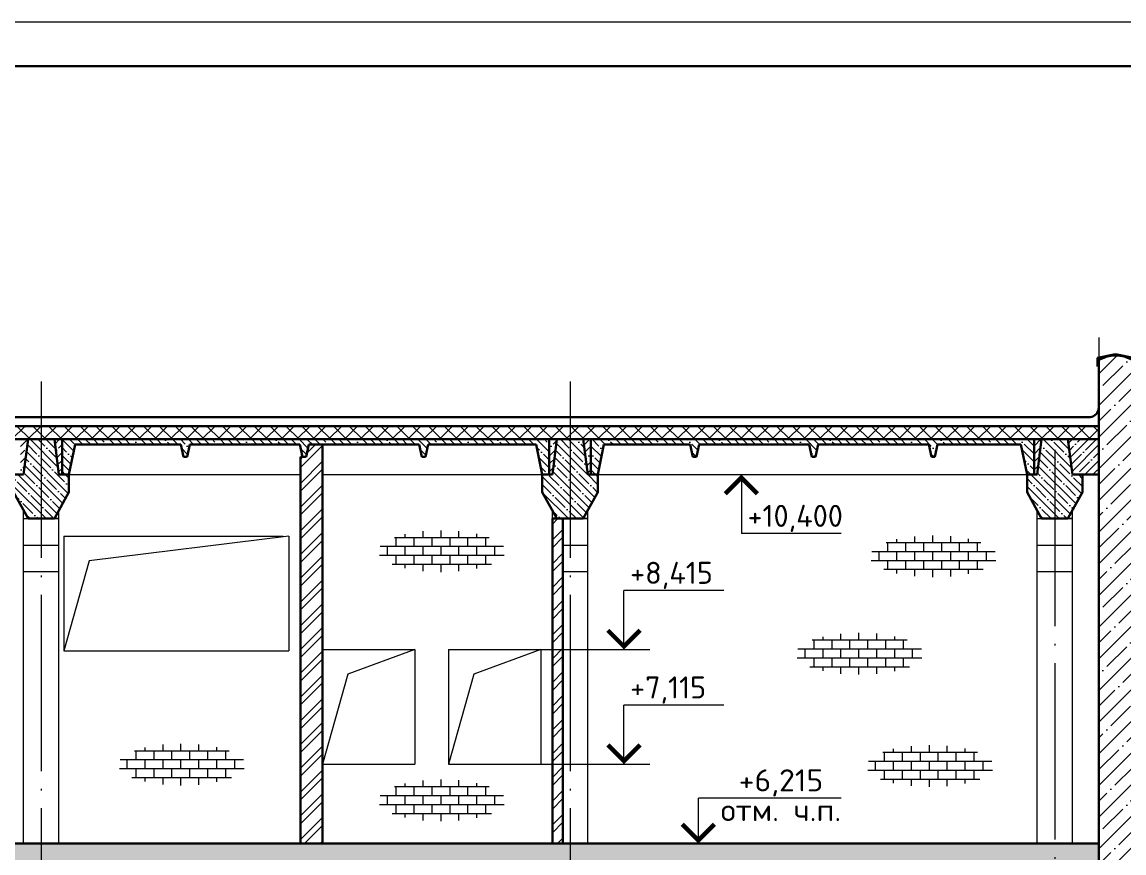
# Model space of a CAD drawing. Extents: x -965262 to 1142518, y -357520 to 71675.
# Drawn here: x -294564 to -282061, y -165414 to -155988 of the extents above; entities that cross this region are included whole.
import ezdxf

# ---------------------------------------------------------------- set-up
doc = ezdxf.new("R2010")
doc.units = 0
doc.header["$LTSCALE"] = 10
doc.linetypes.add('DOTE', pattern=[2.42, 2, -0.2, 0.02, -0.2])
doc.layers.get('0').update_dxf_attribs({"linetype": 'CONTINUOUS', "lineweight": 30})
doc.layers.add('DOTE', color=7, linetype='DOTE', lineweight=9)
doc.styles.add('GOST 2.304', font='isocpeur.ttf', dxfattribs={"width": 0.75, "height": 250})
pattern_1 = [(135, (-294396.03, -168521.29), (-89.8026, -89.8026), []), (135, (-294396.03, -168431.49), (-89.8026, -89.8026), [158.75, -31.75, 0, -31.75])]
pattern_2 = [(45, (-294396.03, -168521.29), (-89.8026, 89.8026), []), (45, (-294306.23, -168521.29), (-89.8026, 89.8026), [158.75, -31.75, 0, -31.75])]
pattern_3 = [(45, (-294396.03, -168521.3), (-134.704, 134.704), []), (45, (-294306.23, -168521.3), (-134.704, 134.704), [])]

msp = doc.modelspace()

# ---------------------------------------------------------------- hatches: boundary and pattern name
at = {"lineweight": 15}
h = msp.add_hatch(dxfattribs=at)
h.set_pattern_fill('ANSI35', color=256, scale=40)
h.set_pattern_definition([(45, (-282164.96, -159797.18), (-179.605, 179.605), []), (45, (-281985.36, -159797.18), (-179.605, 179.605), [317.5, -63.5, 0, -63.5])])
h.paths.add_polyline_path([(-282346, -159821.3), (-281966, -159821.3, 0.263491)])
h.paths.add_polyline_path([(-282346, -173521.3), (-281966, -173521.3), (-281966, -159821.3), (-282316, -159821.3), (-282346, -159821.3), (-282346, -160223.4)])
at = {"lineweight": 15, "ltscale": 0.2}
h = msp.add_hatch(dxfattribs=at)
h.set_pattern_fill('ANSI37', color=256, scale=40, style=0)
h.set_pattern_definition([(45, (-294396.03, -168521.29), (-89.80256, 89.80256), []), (135, (-294396.03, -168521.29), (-89.80256, -89.80256), [])])
h.paths.add_polyline_path([(-312346, -160521.3), (-317846, -160521.3), (-317846, -160721.3), (-317696, -160721.3), (-312346, -160721.3)])
h.paths.add_polyline_path([(-317846, -160521.3), (-318046, -160521.3), (-318046, -160721.3), (-317846, -160721.3)])
h.paths.add_polyline_path([(-306346, -160521.3), (-312346, -160521.3), (-312346, -160721.3), (-312196, -160721.3), (-306366, -160721.3), (-306346, -160721.3)])
h.paths.add_polyline_path([(-300346, -160521.3), (-306346, -160521.3), (-306346, -160721.3), (-306196, -160721.3), (-300346, -160721.3)])
h.paths.add_polyline_path([(-294346, -160521.3), (-300346, -160521.3), (-300346, -160721.3), (-300196, -160721.3), (-294346, -160721.3)])
h.paths.add_polyline_path([(-288346, -160521.3), (-294346, -160521.3), (-294346, -160721.3), (-294196, -160721.3), (-288346, -160721.3)])
h.paths.add_polyline_path([(-282846, -160521.3), (-288346, -160521.3), (-288346, -160721.3), (-288196, -160721.3), (-282846, -160721.3)])
h.paths.add_polyline_path([(-282346, -160521.3), (-282846, -160521.3), (-282846, -160721.3), (-282696, -160721.3), (-282346, -160721.3)])
h.paths.add_polyline_path([(-318046, -160571.3), (-282346, -160571.3), (-282346, -160521.3), (-318046, -160521.3)])
at = {"lineweight": 15}
h = msp.add_hatch(dxfattribs=at)
h.set_pattern_fill('ANSI35', color=256, scale=20, angle=90)
h.set_pattern_definition(pattern_1)
h.paths.add_polyline_path([(-294496, -161621.3), (-294346, -161621.3), (-294346, -160721.3), (-294496, -160721.3), (-294546, -161121.3), (-294661, -161121.3), (-294661, -161321.3)])
h.paths.add_polyline_path([(-294346, -161621.3), (-294196, -161621.3), (-294031, -161321.3), (-294031, -161121.3), (-294146, -161121.3), (-294196, -160721.3), (-294346, -160721.3)])
h = msp.add_hatch(dxfattribs=at)
h.set_pattern_fill('ANSI35', color=256, scale=20)
h.set_pattern_definition(pattern_2)
h.paths.add_polyline_path([(-294581.6, -161121.3), (-294546, -161121.3), (-294496, -160721.3), (-294581.6, -160721.3)])
h = msp.add_hatch(dxfattribs=at)
h.set_pattern_fill('ANSI35', color=256, scale=20)
h.set_pattern_definition(pattern_2)
h.paths.add_polyline_path([(-294146, -161121.3), (-294110.4, -161121.3), (-294110.4, -160721.3), (-294196, -160721.3)])
h = msp.add_hatch(dxfattribs=at)
h.set_pattern_fill('ANSI35', color=256, scale=20, angle=90)
h.set_pattern_definition(pattern_1)
h.paths.add_polyline_path([(-293962.3, -160781.3), (-292761.6, -160781.3), (-292731.6, -160921.3), (-292711.6, -160921.3), (-292711.6, -160721.3), (-294110.4, -160721.3), (-294110.4, -161121.3), (-294031, -161121.3)])
h.paths.add_polyline_path([(-288581.6, -160721.3), (-292711.6, -160721.3), (-292711.6, -160921.3), (-292691.6, -160921.3), (-292661.6, -160781.3), (-291411.6, -160781.3), (-291381.6, -160921.3), (-291341.6, -160921.3), (-291311.6, -160781.3), (-290056.6, -160781.3), (-290026.6, -160921.3), (-289986.6, -160921.3), (-289956.6, -160781.3), (-288729.8, -160781.3), (-288661, -161121.3), (-288581.6, -161121.3)])
h = msp.add_hatch(dxfattribs=at)
h.set_pattern_fill('ANSI32', color=1, scale=20)
h.set_pattern_definition(pattern_3)
h.paths.add_polyline_path([(-291156, -160781.3), (-291311.6, -160781.3), (-291341.6, -160921.3), (-291381.6, -160921.3), (-291406, -160807.4), (-291406, -165306.3), (-291156, -165306.3)])
h = msp.add_hatch(dxfattribs=at)
h.set_pattern_fill('ANSI35', color=256, scale=20, angle=90)
h.set_pattern_definition(pattern_1)
h.paths.add_polyline_path([(-288346, -160721.3), (-288496, -160721.3), (-288546, -161121.3), (-288661, -161121.3), (-288661, -161321.3), (-288496, -161621.3), (-288346, -161621.3)])
h.paths.add_polyline_path([(-288031, -161321.3), (-288031, -161121.3), (-288131.6, -161121.3), (-288146, -161121.3), (-288196, -160721.3), (-288346, -160721.3), (-288346, -161621.3), (-288196, -161621.3)])
h = msp.add_hatch(dxfattribs=at)
h.set_pattern_fill('ANSI35', color=256, scale=20)
h.set_pattern_definition(pattern_2)
h.paths.add_polyline_path([(-288581.6, -161121.3), (-288546, -161121.3), (-288496, -160721.3), (-288581.6, -160721.3)])
h = msp.add_hatch(dxfattribs=at)
h.set_pattern_fill('ANSI35', color=256, scale=20)
h.set_pattern_definition(pattern_2)
h.paths.add_polyline_path([(-288110.4, -160721.3), (-288196, -160721.3), (-288146, -161121.3), (-288110.4, -161121.3)])
h = msp.add_hatch(dxfattribs=at)
h.set_pattern_fill('ANSI35', color=256, scale=20, angle=90)
h.set_pattern_definition(pattern_1)
h.paths.add_polyline_path([(-286881.6, -160781.3), (-285631.6, -160781.3), (-285601.6, -160921.3), (-285561.6, -160921.3), (-285531.6, -160781.3), (-284276.6, -160781.3), (-284246.6, -160921.3), (-284206.6, -160921.3), (-284176.6, -160781.3), (-283229.8, -160781.3), (-283161, -161121.3), (-283081.6, -161121.3), (-283081.6, -160721.3), (-288110.4, -160721.3), (-288110.4, -161121.3), (-288031, -161121.3), (-287962.3, -160781.3), (-286981.6, -160781.3), (-286951.6, -160921.3), (-286911.6, -160921.3)])
h = msp.add_hatch(dxfattribs=at)
h.set_pattern_fill('ANSI35', color=256, scale=20, angle=90)
h.set_pattern_definition(pattern_1)
h.paths.add_polyline_path([(-283046, -161121.3), (-283161, -161121.3), (-283161, -161321.3), (-282996, -161621.3), (-282846, -161621.3), (-282846, -160721.3), (-282996, -160721.3)])
h.paths.add_polyline_path([(-282846, -161621.3), (-282696, -161621.3), (-282531, -161321.3), (-282531, -161121.3), (-282646, -161121.3), (-282696, -160721.3), (-282846, -160721.3)])
h = msp.add_hatch(dxfattribs=at)
h.set_pattern_fill('ANSI35', color=256, scale=20)
h.set_pattern_definition(pattern_2)
h.paths.add_polyline_path([(-282996, -160721.3), (-283081.6, -160721.3), (-283081.6, -161121.3), (-283046, -161121.3)])
h = msp.add_hatch(dxfattribs=at)
h.set_pattern_fill('ANSI35', color=256, scale=20)
h.set_pattern_definition(pattern_2)
h.paths.add_polyline_path([(-282346, -160721.3), (-282696, -160721.3), (-282646, -161121.3), (-282346, -161121.3)])
h = msp.add_hatch(dxfattribs=at)
h.set_pattern_fill('ANSI32', color=1, scale=20)
h.set_pattern_definition(pattern_3)
h.paths.add_polyline_path([(-288426, -161621.3), (-288546, -161621.3), (-288546, -165306.3), (-288426, -165306.3)])
h = msp.add_hatch(dxfattribs=at)
h.set_pattern_fill('AR-B816', color=1, scale=0.5)
h.set_pattern_definition([(0, (-275178.82, -158785.43), (0, 101.6), []), (90, (-275178.82, -158785.43), (-101.6, 101.6), [101.6, -101.6])])
edge = h.paths.add_edge_path()
edge.add_ellipse((-289800.4, -161991), major_axis=(720.5, 0), ratio=0.3284225, start_angle=0, end_angle=360)
h = msp.add_hatch(dxfattribs=at)
h.set_pattern_fill('AR-B816', color=1, scale=0.5)
h.set_pattern_definition([(0, (-269600.09, -158843.6), (0, 101.6), []), (90, (-269600.09, -158843.6), (-101.6, 101.6), [101.6, -101.6])])
edge = h.paths.add_edge_path()
edge.add_ellipse((-284221.7, -162049.2), major_axis=(720.5, 0), ratio=0.3284225, start_angle=0, end_angle=360)
h = msp.add_hatch(dxfattribs=at)
h.set_pattern_fill('AR-B816', color=1, scale=0.5)
h.set_pattern_definition([(0, (-270438.49, -159948.3), (0, 101.6), []), (90, (-270438.49, -159948.3), (-101.6, 101.6), [101.6, -101.6])])
edge = h.paths.add_edge_path()
edge.add_ellipse((-285060.1, -163153.8), major_axis=(720.5, 0), ratio=0.3284225, start_angle=0, end_angle=360)
h = msp.add_hatch(dxfattribs=at)
h.set_pattern_fill('AR-B816', color=1, scale=0.5)
h.set_pattern_definition([(0, (-278130.55, -161205.8), (0, 101.6), []), (90, (-278130.55, -161205.8), (-101.6, 101.6), [101.6, -101.6])])
edge = h.paths.add_edge_path()
edge.add_ellipse((-292752.1, -164411.4), major_axis=(720.5, 0), ratio=0.3284225, start_angle=0, end_angle=360)
h = msp.add_hatch(dxfattribs=at)
h.set_pattern_fill('AR-B816', color=1, scale=0.5)
h.set_pattern_definition([(0, (-269638.73, -161222.09), (0, 101.6), []), (90, (-269638.73, -161222.09), (-101.6, 101.6), [101.6, -101.6])])
edge = h.paths.add_edge_path()
edge.add_ellipse((-284260.3, -164427.6), major_axis=(720.5, 0), ratio=0.3284225, start_angle=0, end_angle=360)
h = msp.add_hatch(dxfattribs=at)
h.set_pattern_fill('AR-B816', color=1, scale=0.5)
h.set_pattern_definition([(0, (-275178.82, -161612.21), (0, 101.6), []), (90, (-275178.82, -161612.21), (-101.6, 101.6), [101.6, -101.6])])
edge = h.paths.add_edge_path()
edge.add_ellipse((-289800.4, -164817.8), major_axis=(720.5, 0), ratio=0.3284225, start_angle=0, end_angle=360)
h = msp.add_hatch(dxfattribs=at)
h.set_pattern_fill('ANSI35', color=256, scale=40, angle=90)
h.set_pattern_definition([(135, (-755374.4, -509928.79), (-179.60512, -179.60512), []), (135, (-755374.4, -509749.18), (-179.60512, -179.60512), [317.5, -63.5, 0, -63.5])])
h.paths.add_polyline_path([(-282346, -165521.3), (-318346, -165521.3), (-318346, -165306.3), (-282346, -165306.3)])
h.paths.add_polyline_path([(-318346, -165521.3), (-318046, -165521.3), (-318046, -165306.3), (-318346, -165306.3)], flags=17)

# ---------------------------------------------------------------- linework, layer by layer
for p, q in [((-282361, -159797.2, -3259.8), (-282156, -159756.2, -3259.8)), ((-281951, -159797.2, -3259.8), (-282156, -159756.2, -3259.8)), ((-282361, -159897.2, -3259.8), (-282361, -159797.2, -3259.8)), ((-282346, -159821.3, -3259.8), (-282346, -160223.4, -3259.8)), ((-282346, -160421.3, -3259.8), (-282346, -161616.7, -3259.8)), ((-294496, -160721.3, -3259.8), (-294546, -161121.3, -3259.8)), ((-294496, -160721.3, -3259.8), (-294196, -160721.3, -3259.8)), ((-294196, -160721.3, -3259.8), (-294146, -161121.3, -3259.8)), ((-294110.4, -160721.3, -3259.8), (-294110.4, -161121.3, -3259.8)), ((-293962.3, -160781.3, -3259.8), (-294031, -161121.3, -3259.8)), ((-293962.3, -160781.3, -3259.8), (-292761.6, -160781.3, -3259.8)), ((-292761.6, -160781.3, -3259.8), (-292731.6, -160921.3, -3259.8)), ((-292661.6, -160781.3, -3259.8), (-292691.6, -160921.3, -3259.8)), ((-292661.6, -160781.3, -3259.8), (-291411.6, -160781.3, -3259.8)), ((-291411.6, -160781.3, -3259.8), (-291381.6, -160921.3, -3259.8)), ((-291311.6, -160781.3, -3259.8), (-291341.6, -160921.3, -3259.8)), ((-291311.6, -160781.3, -3259.8), (-290056.6, -160781.3, -3259.8)), ((-290056.6, -160781.3, -3259.8), (-290026.6, -160921.3, -3259.8)), ((-289956.6, -160781.3, -3259.8), (-289986.6, -160921.3, -3259.8)), ((-289956.6, -160781.3, -3259.8), (-288729.8, -160781.3, -3259.8)), ((-288996, -160721.3, -3259.8), (-288696, -160721.3, -3259.8)), ((-288729.8, -160781.3, -3259.8), (-288661, -161121.3, -3259.8)), ((-288581.6, -160721.3, -3259.8), (-288581.6, -161121.3, -3259.8)), ((-288496, -160721.3, -3259.8), (-288546, -161121.3, -3259.8)), ((-288496, -160721.3, -3259.8), (-288196, -160721.3, -3259.8)), ((-288196, -160721.3, -3259.8), (-288146, -161121.3, -3259.8)), ((-288110.4, -160721.3, -3259.8), (-288110.4, -161121.3, -3259.8)), ((-287962.3, -160781.3, -3259.8), (-288031, -161121.3, -3259.8)), ((-287962.3, -160781.3, -3259.8), (-286981.6, -160781.3, -3259.8)), ((-286981.6, -160781.3, -3259.8), (-286951.6, -160921.3, -3259.8)), ((-286881.6, -160781.3, -3259.8), (-286911.6, -160921.3, -3259.8)), ((-286881.6, -160781.3, -3259.8), (-285631.6, -160781.3, -3259.8)), ((-285631.6, -160781.3, -3259.8), (-285601.6, -160921.3, -3259.8)), ((-285531.6, -160781.3, -3259.8), (-285561.6, -160921.3, -3259.8)), ((-285531.6, -160781.3, -3259.8), (-284276.6, -160781.3, -3259.8)), ((-284276.6, -160781.3, -3259.8), (-284246.6, -160921.3, -3259.8)), ((-284176.6, -160781.3, -3259.8), (-284206.6, -160921.3, -3259.8)), ((-284176.6, -160781.3, -3259.8), (-283229.8, -160781.3, -3259.8)), ((-283229.8, -160781.3, -3259.8), (-283161, -161121.3, -3259.8)), ((-283081.6, -160721.3, -3259.8), (-283081.6, -161121.3, -3259.8)), ((-282996, -160721.3, -3259.8), (-283046, -161121.3, -3259.8)), ((-282996, -160721.3, -3259.8), (-282696, -160721.3, -3259.8)), ((-282696, -160721.3, -3259.8), (-282646, -161121.3, -3259.8)), ((-292731.6, -160921.3, -3259.8), (-292691.6, -160921.3, -3259.8)), ((-291381.6, -160921.3, -3259.8), (-291341.6, -160921.3, -3259.8)), ((-290026.6, -160921.3, -3259.8), (-289986.6, -160921.3, -3259.8)), ((-286951.6, -160921.3, -3259.8), (-286911.6, -160921.3, -3259.8)), ((-285601.6, -160921.3, -3259.8), (-285561.6, -160921.3, -3259.8)), ((-284246.6, -160921.3, -3259.8), (-284206.6, -160921.3, -3259.8)), ((-294546, -161121.3, -3259.8), (-294661, -161121.3, -3259.8)), ((-294146, -161121.3, -3259.8), (-294031, -161121.3, -3259.8)), ((-294031, -161121.3, -3259.8), (-294031, -161321.3, -3259.8)), ((-288546, -161121.3, -3259.8), (-288661, -161121.3, -3259.8)), ((-288661, -161121.3, -3259.8), (-288661, -161321.3, -3259.8)), ((-288146, -161121.3, -3259.8), (-288031, -161121.3, -3259.8)), ((-288031, -161121.3, -3259.8), (-288031, -161321.3, -3259.8)), ((-283046, -161121.3, -3259.8), (-283161, -161121.3, -3259.8)), ((-283161, -161121.3, -3259.8), (-283161, -161321.3, -3259.8)), ((-282646, -161121.3, -3259.8), (-282346, -161121.3, -3259.8)), ((-282531, -161121.3, -3259.8), (-282531, -161321.3, -3259.8)), ((-294496, -161621.3, -3259.8), (-294661, -161321.3, -3259.8)), ((-294196, -161621.3, -3259.8), (-294031, -161321.3, -3259.8)), ((-288496, -161621.3, -3259.8), (-288661, -161321.3, -3259.8)), ((-288196, -161621.3, -3259.8), (-288031, -161321.3, -3259.8)), ((-282996, -161621.3, -3259.8), (-283161, -161321.3, -3259.8)), ((-282696, -161621.3, -3259.8), (-282531, -161321.3, -3259.8)), ((-294496, -161621.3, -3259.8), (-294196, -161621.3, -3259.8)), ((-288496, -161621.3, -3259.8), (-288196, -161621.3, -3259.8)), ((-282996, -161621.3, -3259.8), (-282696, -161621.3, -3259.8))]:
    msp.add_line(p, q)
at = {"extrusion": (1.83697e-16, 0, -1)}
for p, q in [((-282346, -173521.3, -3259.8), (-282346, -159821.3, -3259.8)), ((-317948.1, -160471.3, -3259.8), (-282444, -160471.3, -3259.8)), ((-318046, -160571.3, -3259.8), (-282346, -160571.3, -3259.8)), ((-318046, -160721.3, -3259.8), (-282346, -160721.3, -3259.8)), ((-282346, -160721.3, -3259.8), (-282346, -160971.3, -3259.8))]:
    msp.add_line(p, q, dxfattribs=at)
at = {"color": 1}
for p, q in [((-291341.6, -160921.3, -3259.8), (-291311.6, -160781.3, -3259.8)), ((-291311.6, -160781.3, -3259.8), (-291156, -160781.3, -3259.8)), ((-291156, -160781.3, -3259.8), (-291156, -165306.3, -3259.8)), ((-291406, -160921.3, -3259.8), (-291406, -165306.3, -3259.8)), ((-291406, -160921.3, -3259.8), (-291341.6, -160921.3, -3259.8)), ((-288546, -161621.3, -3259.8), (-288546, -165306.3, -3259.8)), ((-288546, -161621.3, -3259.8), (-288426, -161621.3, -3259.8)), ((-288426, -161621.3, -3259.8), (-288426, -165306.3, -3259.8)), ((-291406, -165306.3, -3259.8), (-291156, -165306.3, -3259.8)), ((-288546, -165306.3, -3259.8), (-288426, -165306.3, -3259.8))]:
    msp.add_line(p, q, dxfattribs=at)
at = {"lineweight": 15}
for p, q in [((-294031, -161121.3, -3259.8), (-291406, -161121.3, -3259.8)), ((-291156, -161121.3, -3259.8), (-288661, -161121.3, -3259.8)), ((-288031, -161121.3, -3259.8), (-283161, -161121.3, -3259.8)), ((-286401.8, -161121.3, -3259.8), (-286401.8, -161790.6, -3259.8)), ((-294146, -161621.3, -3259.8), (-294346, -161621.3, -3259.8)), ((-288146, -161621.3, -3259.8), (-288346, -161621.3, -3259.8)), ((-282646, -161621.3, -3259.8), (-282846, -161621.3, -3259.8)), ((-287734.2, -163106.3, -3259.8), (-287734.2, -162437, -3259.8)), ((-288676, -163106.3, -3259.8), (-287440.7, -163106.3, -3259.8)), ((-287734.2, -164406.3, -3259.8), (-287734.2, -163737, -3259.8)), ((-288676, -164406.3, -3259.8), (-287440.7, -164406.3, -3259.8)), ((-286889.6, -165306.3, -3259.8), (-286889.6, -164793.2, -3259.8))]:
    msp.add_line(p, q, dxfattribs=at)
at = {"lineweight": 15, "extrusion": (1.83697e-16, 0, -1)}
for p, q in [((-294546, -165306.3, -3259.8), (-294546, -161530.4, -3259.8)), ((-294146, -165306.3, -3259.8), (-294146, -161530.4, -3259.8)), ((-288546, -165306.3, -3259.8), (-288546, -161530.4, -3259.8)), ((-288146, -165306.3, -3259.8), (-288146, -161530.4, -3259.8)), ((-283046, -165306.3, -3259.8), (-283046, -161530.4, -3259.8)), ((-282646, -165306.3, -3259.8), (-282646, -161530.4, -3259.8)), ((-294546, -161621.3, -3259.8), (-294146, -161621.3, -3259.8)), ((-288546, -161621.3, -3259.8), (-288146, -161621.3, -3259.8)), ((-283046, -161621.3, -3259.8), (-282646, -161621.3, -3259.8)), ((-294546, -161921.3, -3259.8), (-294146, -161921.3, -3259.8)), ((-288426, -161921.3, -3259.8), (-288146, -161921.3, -3259.8)), ((-283046, -161921.3, -3259.8), (-282646, -161921.3, -3259.8)), ((-294546, -162221.3, -3259.8), (-294146, -162221.3, -3259.8)), ((-288426, -162221.3, -3259.8), (-288146, -162221.3, -3259.8)), ((-283046, -162221.3, -3259.8), (-282646, -162221.3, -3259.8))]:
    msp.add_line(p, q, dxfattribs=at)
at = {"color": 1, "lineweight": 15, "extrusion": (1.83697e-16, 0, -1)}
for p, q in [((-294091, -161821.3, -3259.8), (-291601, -161821.3, -3259.8)), ((-294091, -163121.3, -3259.8), (-291536, -163121.3, -4711.1))]:
    msp.add_line(p, q, dxfattribs=at)
at = {"color": 1, "lineweight": 15, "ltscale": 100, "extrusion": (0, -1, 0)}
for p, q in [((-294091, -161821.3, -4711.1), (-294091, -163121.3, -4711.1)), ((-291536, -161821.3, -4711.1), (-291536, -163121.3, -4711.1))]:
    msp.add_line(p, q, dxfattribs=at)
at = {"color": 1, "lineweight": 15}
for p, q in [((-291536, -161821.3, -4711.1), (-293801.6, -162101.1, -3259.8)), ((-293801.6, -162101.1, -3259.8), (-294091, -163121.3, -3259.8)), ((-291156, -163106.3, -3259.8), (-290106, -163106.3, -3259.8)), ((-290106, -163106.3, -3259.8), (-290866.6, -163386.1, -3259.8)), ((-290106, -163106.3, -3259.8), (-290106, -164406.3, -3259.8)), ((-289726, -163106.3, -3259.8), (-289726, -164406.3, -3259.8)), ((-289726, -163106.3, -3259.8), (-288676, -163106.3, -3259.8)), ((-288676, -163106.3, -3259.8), (-289436.6, -163386.1, -3259.8)), ((-288676, -163106.3, -3259.8), (-288676, -164406.3, -3259.8)), ((-290866.6, -163386.1, -3259.8), (-291156, -164406.3, -3259.8)), ((-289436.6, -163386.1, -3259.8), (-289726, -164406.3, -3259.8)), ((-291156, -164406.3, -3259.8), (-290106, -164406.3, -3259.8)), ((-289726, -164406.3, -3259.8), (-288676, -164406.3, -3259.8))]:
    msp.add_line(p, q, dxfattribs=at)
at = {"lineweight": 15, "ltscale": 0.3}
for p, q in [((-285269.4, -161790.6, -3259.8), (-286401.8, -161790.6, -3259.8)), ((-286601.8, -162437, -3259.8), (-287734.2, -162437, -3259.8)), ((-286601.8, -163737, -3259.8), (-287734.2, -163737, -3259.8)), ((-285269.4, -164793.2, -3259.8), (-286889.6, -164793.2, -3259.8))]:
    msp.add_line(p, q, dxfattribs=at)
at = {"lineweight": 15, "elevation": -3259.8}
msp.add_lwpolyline([(-226932.4, -240087.8), (-226932.4, -155987.8), (-345832.4, -155987.8), (-345832.4, -240087.8)], close=True, dxfattribs=at)
at = {"elevation": -3259.8}
for points in [[(-227432.4, -239587.8), (-227432.4, -156487.8), (-343832.4, -156487.8), (-343832.4, -239587.8)], [(-282346, -165521.3), (-318046, -165521.3), (-318046, -165306.3), (-282346, -165306.3)]]:
    msp.add_lwpolyline(points, close=True, dxfattribs=at)
at = {"lineweight": 15, "const_width": 50, "elevation": -3259.8}
for points in [[(-286219.5, -161339), (-286401.8, -161156.6), (-286584.1, -161339)], [(-287551.9, -162888.6), (-287734.2, -163070.9), (-287916.6, -162888.6)], [(-287551.9, -164188.6), (-287734.2, -164370.9), (-287916.6, -164188.6)], [(-286707.3, -165088.6), (-286889.6, -165270.9), (-287072, -165088.6)]]:
    msp.add_lwpolyline(points, dxfattribs=at)
for centre, radius, start, end in [((-282156, -160156.8, -3259.8), 385.6, 60.47718, 119.52282), ((-282459.2, -160359, -3259.8), 113.3, 277.73069, 357.28263)]:
    msp.add_arc(centre, radius, start, end)
at = {"layer": 'DOTE', "ltscale": 100, "extrusion": (0, -1, 0)}
for p, q in [((-282346, -159567, -4711.1), (-282346, -175818.3, -4711.1)), ((-294346, -160067, -4711.1), (-294346, -176018.3, -4711.1)), ((-288346, -160067, -4711.1), (-288346, -176018.3, -4711.1)), ((-282846, -160840.1, -4711.1), (-282846, -174469.9, -4711.1))]:
    msp.add_line(p, q, dxfattribs=at)

# ---------------------------------------------------------------- texts
at = {"style": 'GOST 2.304'}
for s, p in [('+10,400', (-286332.3, -161714.7, -3259.8)), ('+8,415', (-287664.7, -162361.1, -3259.8)), ('+7,115', (-287664.7, -163661.1, -3259.8))]:
    msp.add_text(s, height=250, dxfattribs=at).set_placement(p)
at = {"char_height": 250, "attachment_point": 5, "style": 'GOST 2.304'}
for s, insert, width in [('{\\W1.05;+6,215}', (-285952.5, -164619.3, -3259.8), 1000), ('{\\W1.05;отм. ч.п.}', (-285952.5, -164927.2, -3259.8), 1762.533)]:
    msp.add_mtext(s, dxfattribs=dict(at, insert=insert, width=width))

doc.saveas('drawing.dxf')
